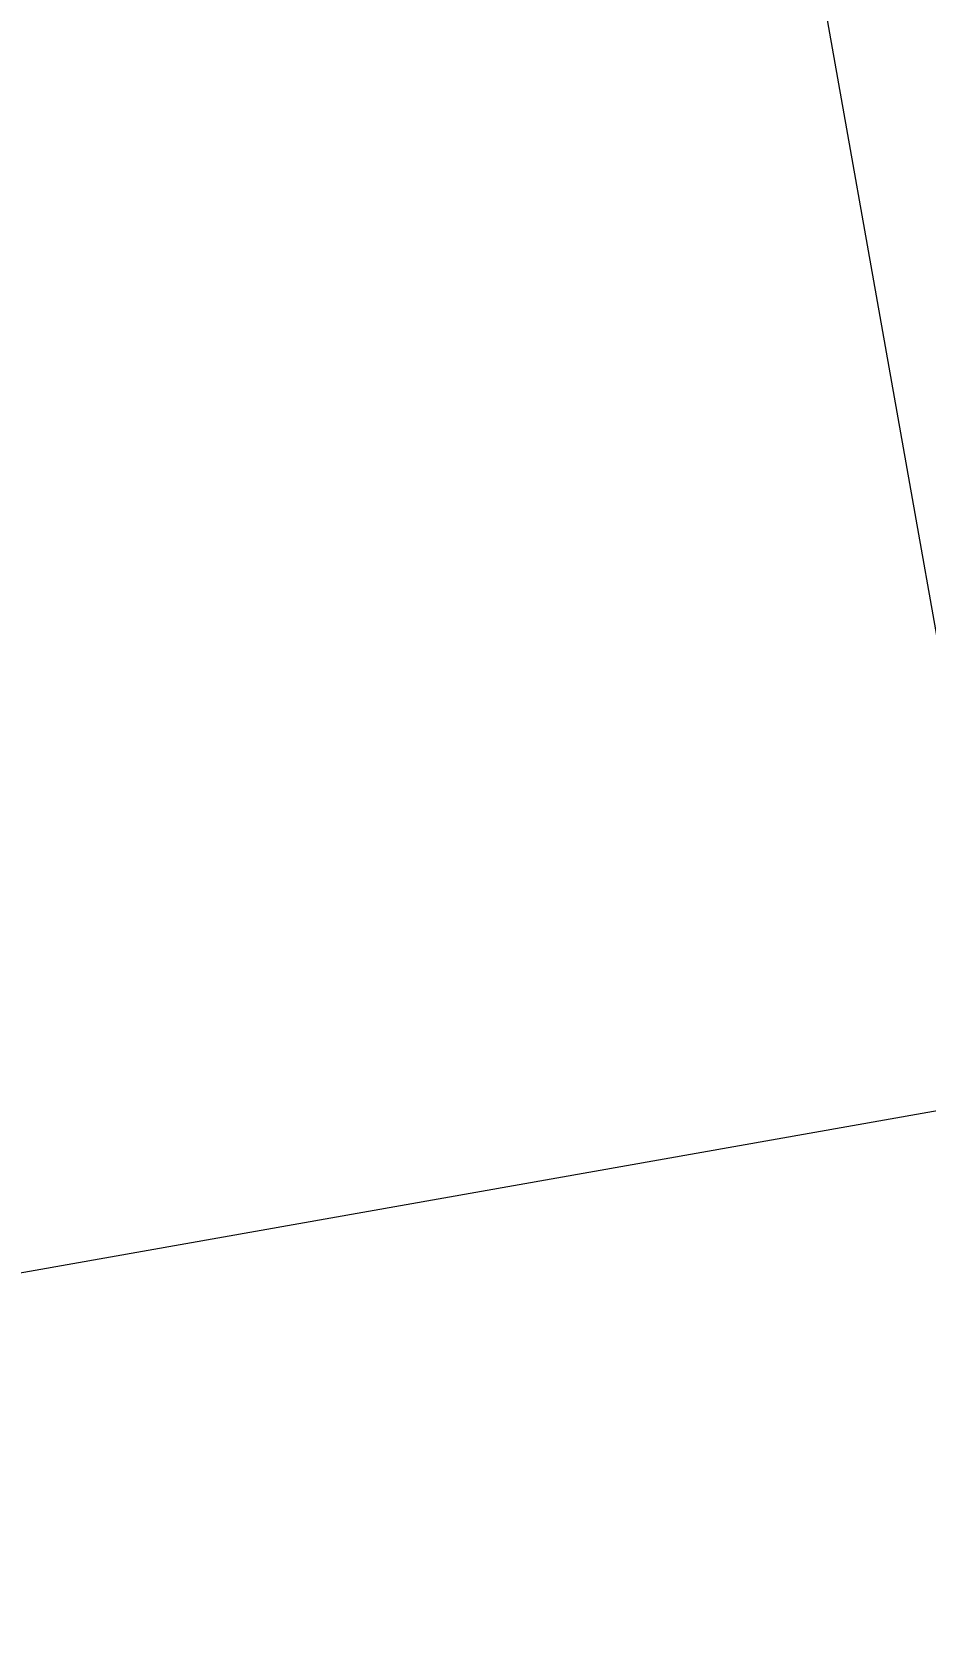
# Model space of a CAD drawing. Header units: millimetres. Extents: x -8428662 to 9409114, y 0 to 249028.
# Drawn here: x 73260.41 to 73264.51, y 106043.11 to 106050.43 of the extents above; entities that cross this region are included whole.
import ezdxf
from ezdxf import colors
from ezdxf.entities.mleader import LeaderData, LeaderLine
from ezdxf.math import Vec2, Vec3

# ---------------------------------------------------------------- set-up
doc = ezdxf.new("R2010")
doc.units = ezdxf.units.MM
doc.header["$MEASUREMENT"] = 0
doc.layers.get('0').update_dxf_attribs({"color": 250, "lineweight": 9})
for name, color, linetype, lineweight in [('АР_Отметки', 250, 'Continuous', 15), ('АР_Перегородки витражные', 152, 'Continuous', 13), ('АР_Размеры', 175, 'Continuous', 9), ('АР_Размеры дверей', 15, 'Continuous', 0), ('АР_Сущ Несущая стена', 216, 'Continuous', 30)]:
    doc.layers.add(name, color=color, linetype=linetype, lineweight=lineweight)
doc.styles.add('ISOCPEUR', font='isocpeur.ttf', dxfattribs={"width": 0.7})

# ---------------------------------------------------------------- blocks, each defined once
blk = doc.blocks.new('_DotSmall')
at = {"color": 0, "linetype": 'ByBlock', "const_width": 0.5}
blk.add_lwpolyline([(-0.0625, 0, 1), (0.0625, 0, 1)], format="xyb", close=True, dxfattribs=at)
blk = doc.blocks.new('стойка витр.')
at = {"lineweight": 0, "ltscale": 100, "transparency": 33554687}
blk.add_lwpolyline([(-3.9536, -35.6512), (88.6152, -0.5483), (89.1814, 0.7095), (67.1847, 58.7163), (65.9269, 59.2824), (-26.6419, 24.1795)], dxfattribs=at)
blk = doc.blocks.new('A$Cf7573d2c')
at = {"color": 5, "lineweight": 0, "ltscale": 100, "transparency": 33554687}
blk.add_lwpolyline([(63.6511, -69.9274), (44.6751, 27.238), (43.5309, 28.0084), (-17.3563, 16.1173), (-18.1266, 14.9731), (0.8494, -82.1923)], dxfattribs=at)
at = {"layer": 'АР_Перегородки витражные', "rotation": 80.28340479355269}
blk.add_blockref('стойка витр.', (29.1786, -60.0134), dxfattribs=at)
blk = doc.blocks.new('A$Cec9b444d')
at = {"color": 241, "ltscale": 100, "true_color": 0xf7abae, "rotation": 359}
blk.add_blockref('A$Cf7573d2c', (-2406.3429, -6569.6697), dxfattribs=at)

msp = doc.modelspace()

# ---------------------------------------------------------------- linework, layer by layer
at = {"layer": 'АР_Размеры', "color": 5, "lineweight": 0, "ltscale": 100, "transparency": 33554687}
msp.add_lwpolyline([(73323.9, 106073.9255), (73262.8146, 106063.0989), (73262.0245, 106061.9682), (73279.3018, 105964.4865)], dxfattribs=at)
msp.add_lwpolyline([(73323.9, 106073.9255), (73262.8146, 106063.0989), (73262.0245, 106061.9682), (73279.3018, 105964.4865)], dxfattribs=at)
msp.add_lwpolyline([(73323.9, 106073.9255), (73262.8146, 106063.0989), (73262.0245, 106061.9682), (73279.3018, 105964.4865)], dxfattribs=at)
msp.add_lwpolyline([(73323.9, 106073.9255), (73262.8146, 106063.0989), (73262.0245, 106061.9682), (73279.3018, 105964.4865)], dxfattribs=at)
msp.add_lwpolyline([(73323.9, 106073.9255), (73262.8146, 106063.0989), (73262.0245, 106061.9682), (73279.3018, 105964.4865)], dxfattribs=at)
msp.add_lwpolyline([(73323.9, 106073.9255), (73262.8146, 106063.0989), (73262.0245, 106061.9682), (73279.3018, 105964.4865)], dxfattribs=at)
msp.add_lwpolyline([(73323.9, 106073.9255), (73262.8146, 106063.0989), (73262.0245, 106061.9682), (73279.3018, 105964.4865)], dxfattribs=at)
msp.add_lwpolyline([(73323.9, 106073.9255), (73262.8146, 106063.0989), (73262.0245, 106061.9682), (73279.3018, 105964.4865)], dxfattribs=at)
msp.add_lwpolyline([(73323.9, 106073.9255), (73262.8146, 106063.0989), (73262.0245, 106061.9682), (73279.3018, 105964.4865)], dxfattribs=at)
msp.add_lwpolyline([(73323.9, 106073.9255), (73262.8146, 106063.0989), (73262.0245, 106061.9682), (73279.3018, 105964.4865)], dxfattribs=at)
msp.add_lwpolyline([(73323.9, 106073.9255), (73262.8146, 106063.0989), (73262.0245, 106061.9682), (73279.3018, 105964.4865)], dxfattribs=at)
msp.add_lwpolyline([(73323.9, 106073.9255), (73262.8146, 106063.0989), (73262.0245, 106061.9682), (73279.3018, 105964.4865)], dxfattribs=at)
msp.add_lwpolyline([(73323.9, 106073.9255), (73262.8146, 106063.0989), (73262.0245, 106061.9682), (73279.3018, 105964.4865)], dxfattribs=at)
msp.add_lwpolyline([(73323.9, 106073.9255), (73262.8146, 106063.0989), (73262.0245, 106061.9682), (73279.3018, 105964.4865)], dxfattribs=at)
msp.add_lwpolyline([(73323.9, 106073.9255), (73262.8146, 106063.0989), (73262.0245, 106061.9682), (73279.3018, 105964.4865)], dxfattribs=at)
msp.add_lwpolyline([(73323.9, 106073.9255), (73262.8146, 106063.0989), (73262.0245, 106061.9682), (73279.3018, 105964.4865)], dxfattribs=at)
msp.add_lwpolyline([(73323.9, 106073.9255), (73262.8146, 106063.0989), (73262.0245, 106061.9682), (73279.3018, 105964.4865)], dxfattribs=at)
msp.add_lwpolyline([(73323.9, 106073.9255), (73262.8146, 106063.0989), (73262.0245, 106061.9682), (73279.3018, 105964.4865)], dxfattribs=at)
msp.add_lwpolyline([(73323.9, 106073.9255), (73262.8146, 106063.0989), (73262.0245, 106061.9682), (73279.3018, 105964.4865)], dxfattribs=at)
msp.add_lwpolyline([(73323.9, 106073.9255), (73262.8146, 106063.0989), (73262.0245, 106061.9682), (73279.3018, 105964.4865)], dxfattribs=at)
msp.add_lwpolyline([(73323.9, 106073.9255), (73262.8146, 106063.0989), (73262.0245, 106061.9682), (73279.3018, 105964.4865)], dxfattribs=at)
msp.add_lwpolyline([(73323.9, 106073.9255), (73262.8146, 106063.0989), (73262.0245, 106061.9682), (73279.3018, 105964.4865)], dxfattribs=at)
msp.add_lwpolyline([(73323.9, 106073.9255), (73262.8146, 106063.0989), (73262.0245, 106061.9682), (73279.3018, 105964.4865)], dxfattribs=at)
msp.add_lwpolyline([(73323.9, 106073.9255), (73262.8146, 106063.0989), (73262.0245, 106061.9682), (73279.3018, 105964.4865)], dxfattribs=at)
msp.add_lwpolyline([(73323.9, 106073.9255), (73262.8146, 106063.0989), (73262.0245, 106061.9682), (73279.3018, 105964.4865)], dxfattribs=at)
msp.add_lwpolyline([(73323.9, 106073.9255), (73262.8146, 106063.0989), (73262.0245, 106061.9682), (73279.3018, 105964.4865)], dxfattribs=at)
msp.add_lwpolyline([(73323.9, 106073.9255), (73262.8146, 106063.0989), (73262.0245, 106061.9682), (73279.3018, 105964.4865)], dxfattribs=at)
msp.add_lwpolyline([(73323.9, 106073.9255), (73262.8146, 106063.0989), (73262.0245, 106061.9682), (73279.3018, 105964.4865)], dxfattribs=at)
msp.add_lwpolyline([(73323.9, 106073.9255), (73262.8146, 106063.0989), (73262.0245, 106061.9682), (73279.3018, 105964.4865)], dxfattribs=at)
msp.add_lwpolyline([(73323.9, 106073.9255), (73262.8146, 106063.0989), (73262.0245, 106061.9682), (73279.3018, 105964.4865)], dxfattribs=at)
msp.add_lwpolyline([(73323.9, 106073.9255), (73262.8146, 106063.0989), (73262.0245, 106061.9682), (73279.3018, 105964.4865)], dxfattribs=at)
msp.add_lwpolyline([(73323.9, 106073.9255), (73262.8146, 106063.0989), (73262.0245, 106061.9682), (73279.3018, 105964.4865)], dxfattribs=at)
msp.add_lwpolyline([(73323.9, 106073.9255), (73262.8146, 106063.0989), (73262.0245, 106061.9682), (73279.3018, 105964.4865)], dxfattribs=at)
msp.add_lwpolyline([(73323.9, 106073.9255), (73262.8146, 106063.0989), (73262.0245, 106061.9682), (73279.3018, 105964.4865)], dxfattribs=at)
msp.add_lwpolyline([(73323.9, 106073.9255), (73262.8146, 106063.0989), (73262.0245, 106061.9682), (73279.3018, 105964.4865)], dxfattribs=at)
msp.add_lwpolyline([(73323.9, 106073.9255), (73262.8146, 106063.0989), (73262.0245, 106061.9682), (73279.3018, 105964.4865)], dxfattribs=at)
msp.add_lwpolyline([(73323.9, 106073.9255), (73262.8146, 106063.0989), (73262.0245, 106061.9682), (73279.3018, 105964.4865)], dxfattribs=at)
msp.add_lwpolyline([(73323.9, 106073.9255), (73262.8146, 106063.0989), (73262.0245, 106061.9682), (73279.3018, 105964.4865)], dxfattribs=at)
msp.add_lwpolyline([(73323.9, 106073.9255), (73262.8146, 106063.0989), (73262.0245, 106061.9682), (73279.3018, 105964.4865)], dxfattribs=at)
msp.add_lwpolyline([(73323.9, 106073.9255), (73262.8146, 106063.0989), (73262.0245, 106061.9682), (73279.3018, 105964.4865)], dxfattribs=at)
msp.add_lwpolyline([(73323.9, 106073.9255), (73262.8146, 106063.0989), (73262.0245, 106061.9682), (73279.3018, 105964.4865)], dxfattribs=at)
msp.add_lwpolyline([(73323.9, 106073.9255), (73262.8146, 106063.0989), (73262.0245, 106061.9682), (73279.3018, 105964.4865)], dxfattribs=at)
msp.add_lwpolyline([(73323.9, 106073.9255), (73262.8146, 106063.0989), (73262.0245, 106061.9682), (73279.3018, 105964.4865)], dxfattribs=at)
msp.add_lwpolyline([(73323.9, 106073.9255), (73262.8146, 106063.0989), (73262.0245, 106061.9682), (73279.3018, 105964.4865)], dxfattribs=at)
msp.add_lwpolyline([(73323.9, 106073.9255), (73262.8146, 106063.0989), (73262.0245, 106061.9682), (73279.3018, 105964.4865)], dxfattribs=at)
msp.add_lwpolyline([(73323.9, 106073.9255), (73262.8146, 106063.0989), (73262.0245, 106061.9682), (73279.3018, 105964.4865)], dxfattribs=at)
msp.add_lwpolyline([(73323.9, 106073.9255), (73262.8146, 106063.0989), (73262.0245, 106061.9682), (73279.3018, 105964.4865)], dxfattribs=at)
msp.add_lwpolyline([(73323.9, 106073.9255), (73262.8146, 106063.0989), (73262.0245, 106061.9682), (73279.3018, 105964.4865)], dxfattribs=at)
msp.add_lwpolyline([(73323.9, 106073.9255), (73262.8146, 106063.0989), (73262.0245, 106061.9682), (73279.3018, 105964.4865)], dxfattribs=at)
msp.add_lwpolyline([(73323.9, 106073.9255), (73262.8146, 106063.0989), (73262.0245, 106061.9682), (73279.3018, 105964.4865)], dxfattribs=at)
msp.add_lwpolyline([(73323.9, 106073.9255), (73262.8146, 106063.0989), (73262.0245, 106061.9682), (73279.3018, 105964.4865)], dxfattribs=at)
msp.add_lwpolyline([(73323.9, 106073.9255), (73262.8146, 106063.0989), (73262.0245, 106061.9682), (73279.3018, 105964.4865)], dxfattribs=at)
msp.add_lwpolyline([(73323.9, 106073.9255), (73262.8146, 106063.0989), (73262.0245, 106061.9682), (73279.3018, 105964.4865)], dxfattribs=at)
msp.add_lwpolyline([(73323.9, 106073.9255), (73262.8146, 106063.0989), (73262.0245, 106061.9682), (73279.3018, 105964.4865)], dxfattribs=at)
msp.add_lwpolyline([(73323.9, 106073.9255), (73262.8146, 106063.0989), (73262.0245, 106061.9682), (73279.3018, 105964.4865)], dxfattribs=at)
msp.add_lwpolyline([(73323.9, 106073.9255), (73262.8146, 106063.0989), (73262.0245, 106061.9682), (73279.3018, 105964.4865)], dxfattribs=at)
msp.add_lwpolyline([(73323.9, 106073.9255), (73262.8146, 106063.0989), (73262.0245, 106061.9682), (73279.3018, 105964.4865)], dxfattribs=at)
msp.add_lwpolyline([(73323.9, 106073.9255), (73262.8146, 106063.0989), (73262.0245, 106061.9682), (73279.3018, 105964.4865)], dxfattribs=at)
msp.add_lwpolyline([(73323.9, 106073.9255), (73262.8146, 106063.0989), (73262.0245, 106061.9682), (73279.3018, 105964.4865)], dxfattribs=at)
msp.add_lwpolyline([(73323.9, 106073.9255), (73262.8146, 106063.0989), (73262.0245, 106061.9682), (73279.3018, 105964.4865)], dxfattribs=at)
msp.add_lwpolyline([(73323.9, 106073.9255), (73262.8146, 106063.0989), (73262.0245, 106061.9682), (73279.3018, 105964.4865)], dxfattribs=at)
msp.add_lwpolyline([(73323.9, 106073.9255), (73262.8146, 106063.0989), (73262.0245, 106061.9682), (73279.3018, 105964.4865)], dxfattribs=at)
msp.add_lwpolyline([(73323.9, 106073.9255), (73262.8146, 106063.0989), (73262.0245, 106061.9682), (73279.3018, 105964.4865)], dxfattribs=at)
msp.add_lwpolyline([(73323.9, 106073.9255), (73262.8146, 106063.0989), (73262.0245, 106061.9682), (73279.3018, 105964.4865)], dxfattribs=at)
msp.add_lwpolyline([(73323.9, 106073.9255), (73262.8146, 106063.0989), (73262.0245, 106061.9682), (73279.3018, 105964.4865)], dxfattribs=at)
msp.add_lwpolyline([(73323.9, 106073.9255), (73262.8146, 106063.0989), (73262.0245, 106061.9682), (73279.3018, 105964.4865)], dxfattribs=at)
msp.add_lwpolyline([(73323.9, 106073.9255), (73262.8146, 106063.0989), (73262.0245, 106061.9682), (73279.3018, 105964.4865)], dxfattribs=at)
msp.add_lwpolyline([(73323.9, 106073.9255), (73262.8146, 106063.0989), (73262.0245, 106061.9682), (73279.3018, 105964.4865)], dxfattribs=at)
msp.add_lwpolyline([(73323.9, 106073.9255), (73262.8146, 106063.0989), (73262.0245, 106061.9682), (73279.3018, 105964.4865)], dxfattribs=at)
msp.add_lwpolyline([(73323.9, 106073.9255), (73262.8146, 106063.0989), (73262.0245, 106061.9682), (73279.3018, 105964.4865)], dxfattribs=at)
msp.add_lwpolyline([(73323.9, 106073.9255), (73262.8146, 106063.0989), (73262.0245, 106061.9682), (73279.3018, 105964.4865)], dxfattribs=at)
msp.add_lwpolyline([(73323.9, 106073.9255), (73262.8146, 106063.0989), (73262.0245, 106061.9682), (73279.3018, 105964.4865)], dxfattribs=at)
msp.add_lwpolyline([(73323.9, 106073.9255), (73262.8146, 106063.0989), (73262.0245, 106061.9682), (73279.3018, 105964.4865)], dxfattribs=at)
msp.add_lwpolyline([(73323.9, 106073.9255), (73262.8146, 106063.0989), (73262.0245, 106061.9682), (73279.3018, 105964.4865)], dxfattribs=at)
msp.add_lwpolyline([(73323.9, 106073.9255), (73262.8146, 106063.0989), (73262.0245, 106061.9682), (73279.3018, 105964.4865)], dxfattribs=at)
msp.add_lwpolyline([(73323.9, 106073.9255), (73262.8146, 106063.0989), (73262.0245, 106061.9682), (73279.3018, 105964.4865)], dxfattribs=at)
msp.add_lwpolyline([(73323.9, 106073.9255), (73262.8146, 106063.0989), (73262.0245, 106061.9682), (73279.3018, 105964.4865)], dxfattribs=at)
msp.add_lwpolyline([(73323.9, 106073.9255), (73262.8146, 106063.0989), (73262.0245, 106061.9682), (73279.3018, 105964.4865)], dxfattribs=at)
msp.add_lwpolyline([(73323.9, 106073.9255), (73262.8146, 106063.0989), (73262.0245, 106061.9682), (73279.3018, 105964.4865)], dxfattribs=at)
msp.add_lwpolyline([(73323.9, 106073.9255), (73262.8146, 106063.0989), (73262.0245, 106061.9682), (73279.3018, 105964.4865)], dxfattribs=at)
msp.add_lwpolyline([(73323.9, 106073.9255), (73262.8146, 106063.0989), (73262.0245, 106061.9682), (73279.3018, 105964.4865)], dxfattribs=at)
msp.add_lwpolyline([(73323.9, 106073.9255), (73262.8146, 106063.0989), (73262.0245, 106061.9682), (73279.3018, 105964.4865)], dxfattribs=at)
msp.add_lwpolyline([(73323.9, 106073.9255), (73262.8146, 106063.0989), (73262.0245, 106061.9682), (73279.3018, 105964.4865)], dxfattribs=at)
msp.add_lwpolyline([(73323.9, 106073.9255), (73262.8146, 106063.0989), (73262.0245, 106061.9682), (73279.3018, 105964.4865)], dxfattribs=at)
msp.add_lwpolyline([(73323.9, 106073.9255), (73262.8146, 106063.0989), (73262.0245, 106061.9682), (73279.3018, 105964.4865)], dxfattribs=at)
msp.add_lwpolyline([(73323.9, 106073.9255), (73262.8146, 106063.0989), (73262.0245, 106061.9682), (73279.3018, 105964.4865)], dxfattribs=at)
msp.add_lwpolyline([(73323.9, 106073.9255), (73262.8146, 106063.0989), (73262.0245, 106061.9682), (73279.3018, 105964.4865)], dxfattribs=at)
msp.add_lwpolyline([(73323.9, 106073.9255), (73262.8146, 106063.0989), (73262.0245, 106061.9682), (73279.3018, 105964.4865)], dxfattribs=at)
msp.add_lwpolyline([(73323.9, 106073.9255), (73262.8146, 106063.0989), (73262.0245, 106061.9682), (73279.3018, 105964.4865)], dxfattribs=at)
msp.add_lwpolyline([(73323.9, 106073.9255), (73262.8146, 106063.0989), (73262.0245, 106061.9682), (73279.3018, 105964.4865)], dxfattribs=at)
msp.add_lwpolyline([(73323.9, 106073.9255), (73262.8146, 106063.0989), (73262.0245, 106061.9682), (73279.3018, 105964.4865)], dxfattribs=at)
msp.add_lwpolyline([(73323.9, 106073.9255), (73262.8146, 106063.0989), (73262.0245, 106061.9682), (73279.3018, 105964.4865)], dxfattribs=at)
msp.add_lwpolyline([(73323.9, 106073.9255), (73262.8146, 106063.0989), (73262.0245, 106061.9682), (73279.3018, 105964.4865)], dxfattribs=at)
msp.add_lwpolyline([(73323.9, 106073.9255), (73262.8146, 106063.0989), (73262.0245, 106061.9682), (73279.3018, 105964.4865)], dxfattribs=at)
msp.add_lwpolyline([(73323.9, 106073.9255), (73262.8146, 106063.0989), (73262.0245, 106061.9682), (73279.3018, 105964.4865)], dxfattribs=at)
msp.add_lwpolyline([(73323.9, 106073.9255), (73262.8146, 106063.0989), (73262.0245, 106061.9682), (73279.3018, 105964.4865)], dxfattribs=at)
msp.add_lwpolyline([(73323.9, 106073.9255), (73262.8146, 106063.0989), (73262.0245, 106061.9682), (73279.3018, 105964.4865)], dxfattribs=at)
msp.add_lwpolyline([(73323.9, 106073.9255), (73262.8146, 106063.0989), (73262.0245, 106061.9682), (73279.3018, 105964.4865)], dxfattribs=at)
msp.add_lwpolyline([(73323.9, 106073.9255), (73262.8146, 106063.0989), (73262.0245, 106061.9682), (73279.3018, 105964.4865)], dxfattribs=at)
msp.add_lwpolyline([(73323.9, 106073.9255), (73262.8146, 106063.0989), (73262.0245, 106061.9682), (73279.3018, 105964.4865)], dxfattribs=at)
msp.add_lwpolyline([(73323.9, 106073.9255), (73262.8146, 106063.0989), (73262.0245, 106061.9682), (73279.3018, 105964.4865)], dxfattribs=at)
msp.add_lwpolyline([(73323.9, 106073.9255), (73262.8146, 106063.0989), (73262.0245, 106061.9682), (73279.3018, 105964.4865)], dxfattribs=at)
msp.add_lwpolyline([(73323.9, 106073.9255), (73262.8146, 106063.0989), (73262.0245, 106061.9682), (73279.3018, 105964.4865)], dxfattribs=at)
msp.add_lwpolyline([(73323.9, 106073.9255), (73262.8146, 106063.0989), (73262.0245, 106061.9682), (73279.3018, 105964.4865)], dxfattribs=at)
msp.add_lwpolyline([(73323.9, 106073.9255), (73262.8146, 106063.0989), (73262.0245, 106061.9682), (73279.3018, 105964.4865)], dxfattribs=at)
msp.add_lwpolyline([(73323.9, 106073.9255), (73262.8146, 106063.0989), (73262.0245, 106061.9682), (73279.3018, 105964.4865)], dxfattribs=at)
msp.add_lwpolyline([(73323.9, 106073.9255), (73262.8146, 106063.0989), (73262.0245, 106061.9682), (73279.3018, 105964.4865)], dxfattribs=at)
msp.add_lwpolyline([(73323.9, 106073.9255), (73262.8146, 106063.0989), (73262.0245, 106061.9682), (73279.3018, 105964.4865)], dxfattribs=at)
msp.add_lwpolyline([(73323.9, 106073.9255), (73262.8146, 106063.0989), (73262.0245, 106061.9682), (73279.3018, 105964.4865)], dxfattribs=at)
msp.add_lwpolyline([(73323.9, 106073.9255), (73262.8146, 106063.0989), (73262.0245, 106061.9682), (73279.3018, 105964.4865)], dxfattribs=at)
msp.add_lwpolyline([(73323.9, 106073.9255), (73262.8146, 106063.0989), (73262.0245, 106061.9682), (73279.3018, 105964.4865)], dxfattribs=at)
msp.add_lwpolyline([(73323.9, 106073.9255), (73262.8146, 106063.0989), (73262.0245, 106061.9682), (73279.3018, 105964.4865)], dxfattribs=at)
msp.add_lwpolyline([(73323.9, 106073.9255), (73262.8146, 106063.0989), (73262.0245, 106061.9682), (73279.3018, 105964.4865)], dxfattribs=at)
msp.add_lwpolyline([(73323.9, 106073.9255), (73262.8146, 106063.0989), (73262.0245, 106061.9682), (73279.3018, 105964.4865)], dxfattribs=at)
msp.add_lwpolyline([(73323.9, 106073.9255), (73262.8146, 106063.0989), (73262.0245, 106061.9682), (73279.3018, 105964.4865)], dxfattribs=at)
msp.add_lwpolyline([(73323.9, 106073.9255), (73262.8146, 106063.0989), (73262.0245, 106061.9682), (73279.3018, 105964.4865)], dxfattribs=at)
msp.add_lwpolyline([(73323.9, 106073.9255), (73262.8146, 106063.0989), (73262.0245, 106061.9682), (73279.3018, 105964.4865)], dxfattribs=at)
msp.add_lwpolyline([(73323.9, 106073.9255), (73262.8146, 106063.0989), (73262.0245, 106061.9682), (73279.3018, 105964.4865)], dxfattribs=at)
msp.add_lwpolyline([(73323.9, 106073.9255), (73262.8146, 106063.0989), (73262.0245, 106061.9682), (73279.3018, 105964.4865)], dxfattribs=at)
msp.add_lwpolyline([(73323.9, 106073.9255), (73262.8146, 106063.0989), (73262.0245, 106061.9682), (73279.3018, 105964.4865)], dxfattribs=at)
msp.add_lwpolyline([(73323.9, 106073.9255), (73262.8146, 106063.0989), (73262.0245, 106061.9682), (73279.3018, 105964.4865)], dxfattribs=at)
msp.add_lwpolyline([(73323.9, 106073.9255), (73262.8146, 106063.0989), (73262.0245, 106061.9682), (73279.3018, 105964.4865)], dxfattribs=at)
msp.add_lwpolyline([(73323.9, 106073.9255), (73262.8146, 106063.0989), (73262.0245, 106061.9682), (73279.3018, 105964.4865)], dxfattribs=at)
msp.add_lwpolyline([(73323.9, 106073.9255), (73262.8146, 106063.0989), (73262.0245, 106061.9682), (73279.3018, 105964.4865)], dxfattribs=at)
msp.add_lwpolyline([(73323.9, 106073.9255), (73262.8146, 106063.0989), (73262.0245, 106061.9682), (73279.3018, 105964.4865)], dxfattribs=at)
msp.add_lwpolyline([(73323.9, 106073.9255), (73262.8146, 106063.0989), (73262.0245, 106061.9682), (73279.3018, 105964.4865)], dxfattribs=at)
msp.add_lwpolyline([(73323.9, 106073.9255), (73262.8146, 106063.0989), (73262.0245, 106061.9682), (73279.3018, 105964.4865)], dxfattribs=at)
msp.add_lwpolyline([(73323.9, 106073.9255), (73262.8146, 106063.0989), (73262.0245, 106061.9682), (73279.3018, 105964.4865)], dxfattribs=at)
msp.add_lwpolyline([(73323.9, 106073.9255), (73262.8146, 106063.0989), (73262.0245, 106061.9682), (73279.3018, 105964.4865)], dxfattribs=at)
msp.add_lwpolyline([(73323.9, 106073.9255), (73262.8146, 106063.0989), (73262.0245, 106061.9682), (73279.3018, 105964.4865)], dxfattribs=at)
msp.add_lwpolyline([(73323.9, 106073.9255), (73262.8146, 106063.0989), (73262.0245, 106061.9682), (73279.3018, 105964.4865)], dxfattribs=at)
msp.add_lwpolyline([(73323.9, 106073.9255), (73262.8146, 106063.0989), (73262.0245, 106061.9682), (73279.3018, 105964.4865)], dxfattribs=at)
msp.add_lwpolyline([(73323.9, 106073.9255), (73262.8146, 106063.0989), (73262.0245, 106061.9682), (73279.3018, 105964.4865)], dxfattribs=at)
msp.add_lwpolyline([(73323.9, 106073.9255), (73262.8146, 106063.0989), (73262.0245, 106061.9682), (73279.3018, 105964.4865)], dxfattribs=at)
msp.add_lwpolyline([(73323.9, 106073.9255), (73262.8146, 106063.0989), (73262.0245, 106061.9682), (73279.3018, 105964.4865)], dxfattribs=at)
msp.add_lwpolyline([(73323.9, 106073.9255), (73262.8146, 106063.0989), (73262.0245, 106061.9682), (73279.3018, 105964.4865)], dxfattribs=at)
msp.add_lwpolyline([(73323.9, 106073.9255), (73262.8146, 106063.0989), (73262.0245, 106061.9682), (73279.3018, 105964.4865)], dxfattribs=at)
msp.add_lwpolyline([(73323.9, 106073.9255), (73262.8146, 106063.0989), (73262.0245, 106061.9682), (73279.3018, 105964.4865)], dxfattribs=at)
msp.add_lwpolyline([(73323.9, 106073.9255), (73262.8146, 106063.0989), (73262.0245, 106061.9682), (73279.3018, 105964.4865)], dxfattribs=at)
msp.add_lwpolyline([(73323.9, 106073.9255), (73262.8146, 106063.0989), (73262.0245, 106061.9682), (73279.3018, 105964.4865)], dxfattribs=at)
msp.add_lwpolyline([(73323.9, 106073.9255), (73262.8146, 106063.0989), (73262.0245, 106061.9682), (73279.3018, 105964.4865)], dxfattribs=at)
msp.add_lwpolyline([(73323.9, 106073.9255), (73262.8146, 106063.0989), (73262.0245, 106061.9682), (73279.3018, 105964.4865)], dxfattribs=at)
msp.add_lwpolyline([(73323.9, 106073.9255), (73262.8146, 106063.0989), (73262.0245, 106061.9682), (73279.3018, 105964.4865)], dxfattribs=at)
msp.add_lwpolyline([(73323.9, 106073.9255), (73262.8146, 106063.0989), (73262.0245, 106061.9682), (73279.3018, 105964.4865)], dxfattribs=at)
msp.add_lwpolyline([(73323.9, 106073.9255), (73262.8146, 106063.0989), (73262.0245, 106061.9682), (73279.3018, 105964.4865)], dxfattribs=at)
msp.add_lwpolyline([(73323.9, 106073.9255), (73262.8146, 106063.0989), (73262.0245, 106061.9682), (73279.3018, 105964.4865)], dxfattribs=at)
msp.add_lwpolyline([(73323.9, 106073.9255), (73262.8146, 106063.0989), (73262.0245, 106061.9682), (73279.3018, 105964.4865)], dxfattribs=at)
msp.add_lwpolyline([(73323.9, 106073.9255), (73262.8146, 106063.0989), (73262.0245, 106061.9682), (73279.3018, 105964.4865)], dxfattribs=at)
msp.add_lwpolyline([(73323.9, 106073.9255), (73262.8146, 106063.0989), (73262.0245, 106061.9682), (73279.3018, 105964.4865)], dxfattribs=at)
msp.add_lwpolyline([(73323.9, 106073.9255), (73262.8146, 106063.0989), (73262.0245, 106061.9682), (73279.3018, 105964.4865)], dxfattribs=at)
msp.add_lwpolyline([(73323.9, 106073.9255), (73262.8146, 106063.0989), (73262.0245, 106061.9682), (73279.3018, 105964.4865)], dxfattribs=at)
msp.add_lwpolyline([(73323.9, 106073.9255), (73262.8146, 106063.0989), (73262.0245, 106061.9682), (73279.3018, 105964.4865)], dxfattribs=at)
msp.add_lwpolyline([(73323.9, 106073.9255), (73262.8146, 106063.0989), (73262.0245, 106061.9682), (73279.3018, 105964.4865)], dxfattribs=at)
msp.add_lwpolyline([(73323.9, 106073.9255), (73262.8146, 106063.0989), (73262.0245, 106061.9682), (73279.3018, 105964.4865)], dxfattribs=at)
msp.add_lwpolyline([(73323.9, 106073.9255), (73262.8146, 106063.0989), (73262.0245, 106061.9682), (73279.3018, 105964.4865)], dxfattribs=at)
msp.add_lwpolyline([(73323.9, 106073.9255), (73262.8146, 106063.0989), (73262.0245, 106061.9682), (73279.3018, 105964.4865)], dxfattribs=at)
msp.add_lwpolyline([(73323.9, 106073.9255), (73262.8146, 106063.0989), (73262.0245, 106061.9682), (73279.3018, 105964.4865)], dxfattribs=at)
msp.add_lwpolyline([(73323.9, 106073.9255), (73262.8146, 106063.0989), (73262.0245, 106061.9682), (73279.3018, 105964.4865)], dxfattribs=at)
msp.add_lwpolyline([(73323.9, 106073.9255), (73262.8146, 106063.0989), (73262.0245, 106061.9682), (73279.3018, 105964.4865)], dxfattribs=at)
msp.add_lwpolyline([(73323.9, 106073.9255), (73262.8146, 106063.0989), (73262.0245, 106061.9682), (73279.3018, 105964.4865)], dxfattribs=at)
msp.add_lwpolyline([(73323.9, 106073.9255), (73262.8146, 106063.0989), (73262.0245, 106061.9682), (73279.3018, 105964.4865)], dxfattribs=at)
msp.add_lwpolyline([(73323.9, 106073.9255), (73262.8146, 106063.0989), (73262.0245, 106061.9682), (73279.3018, 105964.4865)], dxfattribs=at)
msp.add_lwpolyline([(73323.9, 106073.9255), (73262.8146, 106063.0989), (73262.0245, 106061.9682), (73279.3018, 105964.4865)], dxfattribs=at)
msp.add_lwpolyline([(73323.9, 106073.9255), (73262.8146, 106063.0989), (73262.0245, 106061.9682), (73279.3018, 105964.4865)], dxfattribs=at)
msp.add_lwpolyline([(73323.9, 106073.9255), (73262.8146, 106063.0989), (73262.0245, 106061.9682), (73279.3018, 105964.4865)], dxfattribs=at)
msp.add_lwpolyline([(73323.9, 106073.9255), (73262.8146, 106063.0989), (73262.0245, 106061.9682), (73279.3018, 105964.4865)], dxfattribs=at)
msp.add_lwpolyline([(73323.9, 106073.9255), (73262.8146, 106063.0989), (73262.0245, 106061.9682), (73279.3018, 105964.4865)], dxfattribs=at)
msp.add_lwpolyline([(73323.9, 106073.9255), (73262.8146, 106063.0989), (73262.0245, 106061.9682), (73279.3018, 105964.4865)], dxfattribs=at)
msp.add_lwpolyline([(73323.9, 106073.9255), (73262.8146, 106063.0989), (73262.0245, 106061.9682), (73279.3018, 105964.4865)], dxfattribs=at)
msp.add_lwpolyline([(73323.9, 106073.9255), (73262.8146, 106063.0989), (73262.0245, 106061.9682), (73279.3018, 105964.4865)], dxfattribs=at)
msp.add_lwpolyline([(73323.9, 106073.9255), (73262.8146, 106063.0989), (73262.0245, 106061.9682), (73279.3018, 105964.4865)], dxfattribs=at)
at = {"layer": 'АР_Сущ Несущая стена', "lineweight": 18, "ltscale": 100}
msp.add_arc((72770.1761, 115484.9159), 9778.6546, 272.59254797, 356.63539137, dxfattribs=at)

# ---------------------------------------------------------------- block references
at = {"layer": 'АР_Размеры дверей', "ltscale": 100}
msp.add_blockref('A$Cec9b444d', (75635.8984, 112589.4983), dxfattribs=at)

# ---------------------------------------------------------------- leaders
at = {"layer": 'АР_Отметки'}
ml = msp.add_multileader_mtext('Standard', dxfattribs=at)
ml.set_content('Л.4', color=256, style='ISOCPEUR')
ml.set_leader_properties(color=256, linetype='Continuous', lineweight=-1)
ml.set_arrow_properties(name='DOTSMALL')
ml.build(insert=Vec2(0, 0))
ml.multileader.update_dxf_attribs({"has_text_frame": 1, "text_left_attachment_type": 4, "text_right_attachment_type": 4, "dogleg_length": 100, "arrow_head_size": 180})
ctx = ml.context
ctx.base_point, ctx.char_height, ctx.arrow_head_size, ctx.landing_gap_size, ctx.plane_origin = Vec3(480662.693, 131880.9603), 250, 180, 50, Vec3(508783.1405, 119723.3009)
ctx.left_attachment, ctx.right_attachment = 4, 4
notes = []
notes.append((ctx, [(0, (0, 0, 0), (0, 0), (1, 0), 1, [])]))
ctx.mtext.insert, ctx.mtext.width, ctx.mtext.line_spacing_style, ctx.mtext.flow_direction = Vec3(480712.693, 132214.2937), 852.697031, 2, 5
ml = msp.add_multileader_mtext('Standard', dxfattribs=at)
ml.set_content('Л.4', color=256, style='ISOCPEUR')
ml.set_leader_properties(color=256, linetype='Continuous', lineweight=-1)
ml.set_arrow_properties(name='DOTSMALL')
ml.build(insert=Vec2(0, 0))
ml.multileader.update_dxf_attribs({"has_text_frame": 1, "text_left_attachment_type": 4, "text_right_attachment_type": 4, "dogleg_length": 100, "arrow_head_size": 180})
ctx = ml.context
ctx.base_point, ctx.char_height, ctx.arrow_head_size, ctx.landing_gap_size, ctx.plane_origin = Vec3(82175.4982, 130136.1248), 250, 180, 50, Vec3(110295.9457, 117978.4653)
ctx.left_attachment, ctx.right_attachment = 4, 4
notes.append((ctx, [(0, (0, 0, 0), (0, 0), (1, 0), 1, [])]))
ctx.mtext.insert, ctx.mtext.width, ctx.mtext.line_spacing_style, ctx.mtext.flow_direction = Vec3(82225.4982, 130469.4581), 852.697031, 2, 5
ml = msp.add_multileader_mtext('Standard', dxfattribs=at)
ml.set_content('Л.4', color=256, style='ISOCPEUR')
ml.set_leader_properties(color=256, linetype='Continuous', lineweight=-1)
ml.set_arrow_properties(name='DOTSMALL')
ml.build(insert=Vec2(0, 0))
ml.multileader.update_dxf_attribs({"has_text_frame": 1, "text_left_attachment_type": 4, "text_right_attachment_type": 4, "dogleg_length": 100, "arrow_head_size": 180})
ctx = ml.context
ctx.base_point, ctx.char_height, ctx.arrow_head_size, ctx.landing_gap_size, ctx.plane_origin = Vec3(219850.3773, 129601.5848), 250, 180, 50, Vec3(247234.1017, 117978.4653)
ctx.left_attachment, ctx.right_attachment = 4, 4
notes.append((ctx, [(0, (0, 0, 0), (0, 0), (1, 0), 1, [])]))
ctx.mtext.insert, ctx.mtext.width, ctx.mtext.line_spacing_style, ctx.mtext.flow_direction = Vec3(219900.3773, 129934.9181), 852.697031, 2, 5
ml = msp.add_multileader_mtext('Standard', dxfattribs=at)
ml.set_content('+11,550', color=256, style='ISOCPEUR')
ml.set_leader_properties(color=256, linetype='Continuous', lineweight=-1)
ml.set_arrow_properties(name='DOTSMALL')
ml.build(insert=Vec2(0, 0))
ml.multileader.update_dxf_attribs({"has_text_frame": 1, "text_left_attachment_type": 4, "text_right_attachment_type": 4, "dogleg_length": 100, "arrow_head_size": 180})
ctx = ml.context
ctx.base_point, ctx.char_height, ctx.arrow_head_size, ctx.landing_gap_size, ctx.plane_origin = Vec3(219245.8889, 128951.1987), 250, 180, 50, Vec3(217084.6766, 128359.9532)
ctx.left_attachment, ctx.right_attachment = 4, 4
notes.append((ctx, [(0, (0, 0, 0), (0, 0), (1, 0), 1, [])]))
ctx.mtext.insert, ctx.mtext.width, ctx.mtext.line_spacing_style, ctx.mtext.flow_direction = Vec3(219295.8889, 129284.5321), 852.697031, 2, 5
ml = msp.add_multileader_mtext('Standard', dxfattribs=at)
ml.set_content('+11,550', color=256, style='ISOCPEUR')
ml.set_leader_properties(color=256, linetype='Continuous', lineweight=-1)
ml.set_arrow_properties(name='DOTSMALL')
ml.build(insert=Vec2(0, 0))
ml.multileader.update_dxf_attribs({"has_text_frame": 1, "text_left_attachment_type": 4, "text_right_attachment_type": 4, "dogleg_length": 100, "arrow_head_size": 180})
ctx = ml.context
ctx.base_point, ctx.char_height, ctx.arrow_head_size, ctx.landing_gap_size, ctx.plane_origin = Vec3(219245.8889, 128951.1987), 250, 180, 50, Vec3(217084.6766, 128359.9532)
ctx.left_attachment, ctx.right_attachment = 4, 4
notes.append((ctx, [(0, (0, 0, 0), (0, 0), (1, 0), 1, [])]))
ctx.mtext.insert, ctx.mtext.width, ctx.mtext.line_spacing_style, ctx.mtext.flow_direction = Vec3(219295.8889, 129284.5321), 852.697031, 2, 5
ml = msp.add_multileader_mtext('Standard', dxfattribs=at)
ml.set_content('+13,200', color=256, style='ISOCPEUR')
ml.set_leader_properties(color=256, linetype='Continuous', lineweight=-1)
ml.set_arrow_properties(name='DOTSMALL')
ml.build(insert=Vec2(0, 0))
ml.multileader.update_dxf_attribs({"has_text_frame": 1, "text_left_attachment_type": 4, "text_right_attachment_type": 4, "dogleg_length": 100, "arrow_head_size": 180})
ctx = ml.context
ctx.base_point, ctx.char_height, ctx.arrow_head_size, ctx.landing_gap_size, ctx.plane_origin = Vec3(224401.7393, 128884.7482), 250, 180, 50, Vec3(222084.6766, 129104.9532)
ctx.left_attachment, ctx.right_attachment = 4, 4
notes.append((ctx, [(0, (0, 0, 0), (0, 0), (1, 0), 1, [])]))
ctx.mtext.insert, ctx.mtext.width, ctx.mtext.line_spacing_style, ctx.mtext.flow_direction = Vec3(224451.7393, 129218.0815), 852.697031, 2, 5
ml = msp.add_multileader_mtext('Standard', dxfattribs=at)
ml.set_content('+8,400', color=256, style='ISOCPEUR')
ml.set_leader_properties(color=256, linetype='Continuous', lineweight=-1)
ml.set_arrow_properties(name='DOTSMALL')
ml.build(insert=Vec2(0, 0))
ml.multileader.update_dxf_attribs({"has_text_frame": 1, "text_left_attachment_type": 4, "text_right_attachment_type": 4, "dogleg_length": 100, "arrow_head_size": 180})
ctx = ml.context
ctx.base_point, ctx.char_height, ctx.arrow_head_size, ctx.landing_gap_size, ctx.plane_origin = Vec3(82494.6764, 128780.1186), 250, 180, 50, Vec3(83037.9576, 129583.0753)
ctx.left_attachment, ctx.right_attachment = 4, 4
notes.append((ctx, [(0, (0, 0, 0), (0, 0), (1, 0), 1, [])]))
ctx.mtext.insert, ctx.mtext.width, ctx.mtext.line_spacing_style, ctx.mtext.flow_direction = Vec3(82544.6764, 129113.4519), 852.697031, 2, 5
ml = msp.add_multileader_mtext('Standard', dxfattribs=at)
ml.set_content('+7,050', color=256, style='ISOCPEUR')
ml.set_leader_properties(color=256, linetype='Continuous', lineweight=-1)
ml.set_arrow_properties(name='DOTSMALL')
ml.build(insert=Vec2(0, 0))
ml.multileader.update_dxf_attribs({"has_text_frame": 1, "text_left_attachment_type": 4, "text_right_attachment_type": 4, "dogleg_length": 100, "arrow_head_size": 180})
ctx = ml.context
ctx.base_point, ctx.char_height, ctx.arrow_head_size, ctx.landing_gap_size, ctx.plane_origin = Vec3(87831.4959, 128735), 250, 180, 50, Vec3(87750.1025, 127467.4358)
ctx.left_attachment, ctx.right_attachment = 4, 4
notes.append((ctx, [(0, (0, 0, 0), (0, 0), (1, 0), 1, [])]))
ctx.mtext.insert, ctx.mtext.width, ctx.mtext.line_spacing_style, ctx.mtext.flow_direction = Vec3(87881.4959, 129068.3333), 852.697031, 2, 5
ml = msp.add_multileader_mtext('Standard', dxfattribs=at)
ml.set_content('+13,340', color=256, style='ISOCPEUR')
ml.set_leader_properties(color=256, linetype='Continuous', lineweight=-1)
ml.set_arrow_properties(name='DOTSMALL')
ml.build(insert=Vec2(0, 0))
ml.multileader.update_dxf_attribs({"has_text_frame": 1, "text_left_attachment_type": 4, "text_right_attachment_type": 4, "dogleg_length": 100, "arrow_head_size": 180})
ctx = ml.context
ctx.base_point, ctx.char_height, ctx.arrow_head_size, ctx.landing_gap_size, ctx.plane_origin = Vec3(224285.949, 127292.9429), 250, 180, 50, Vec3(222767.074, 127587.8283)
ctx.left_attachment, ctx.right_attachment = 4, 4
notes.append((ctx, [(0, (0, 0, 0), (0, 0), (1, 0), 1, [])]))
ctx.mtext.insert, ctx.mtext.width, ctx.mtext.line_spacing_style, ctx.mtext.flow_direction = Vec3(224335.949, 127626.2762), 852.697031, 2, 5
ml = msp.add_multileader_mtext('Standard', dxfattribs=at)
ml.set_content('+6,300', color=256, style='ISOCPEUR')
ml.set_leader_properties(color=256, linetype='Continuous', lineweight=-1)
ml.set_arrow_properties(name='DOTSMALL')
ml.build(insert=Vec2(0, 0))
ml.multileader.update_dxf_attribs({"has_text_frame": 1, "text_left_attachment_type": 4, "text_right_attachment_type": 4, "dogleg_length": 100, "arrow_head_size": 180})
ctx = ml.context
ctx.base_point, ctx.char_height, ctx.arrow_head_size, ctx.landing_gap_size, ctx.plane_origin = Vec3(114000.6129, 126617.8026), 250, 180, 50, Vec3(122344.4352, 124376.8899)
ctx.left_attachment, ctx.right_attachment = 4, 4
notes.append((ctx, [(0, (0, 0, 0), (0, 0), (1, 0), 1, [])]))
ctx.mtext.insert, ctx.mtext.width, ctx.mtext.line_spacing_style, ctx.mtext.flow_direction = Vec3(114050.6129, 126951.1359), 852.697031, 2, 5
ml = msp.add_multileader_mtext('Standard', dxfattribs=at)
ml.set_content('Л.5', color=256, style='ISOCPEUR')
ml.set_leader_properties(color=256, linetype='Continuous', lineweight=-1)
ml.set_arrow_properties(name='DOTSMALL')
ml.build(insert=Vec2(0, 0))
ml.multileader.update_dxf_attribs({"has_text_frame": 1, "text_left_attachment_type": 4, "text_right_attachment_type": 4, "dogleg_length": 100, "arrow_head_size": 180})
ctx = ml.context
ctx.base_point, ctx.char_height, ctx.arrow_head_size, ctx.landing_gap_size, ctx.plane_origin = Vec3(112098.3034, 126005.3773), 250, 180, 50, Vec3(137881.1695, 112284.7755)
ctx.left_attachment, ctx.right_attachment = 4, 4
notes.append((ctx, [(0, (0, 0, 0), (0, 0), (1, 0), 1, [])]))
ctx.mtext.insert, ctx.mtext.width, ctx.mtext.line_spacing_style, ctx.mtext.flow_direction = Vec3(112148.3034, 126338.7106), 852.697031, 2, 5
ml = msp.add_multileader_mtext('Standard', dxfattribs=at)
ml.set_content('+8,400', color=256, style='ISOCPEUR')
ml.set_leader_properties(color=256, linetype='Continuous', lineweight=-1)
ml.set_arrow_properties(name='DOTSMALL')
ml.build(insert=Vec2(0, 0))
ml.multileader.update_dxf_attribs({"has_text_frame": 1, "text_left_attachment_type": 4, "text_right_attachment_type": 4, "dogleg_length": 100, "arrow_head_size": 180})
ctx = ml.context
ctx.base_point, ctx.char_height, ctx.arrow_head_size, ctx.landing_gap_size, ctx.plane_origin = Vec3(113239.5798, 119007.659), 250, 180, 50, Vec3(117207.7653, 125886.4048)
ctx.left_attachment, ctx.right_attachment = 4, 4
notes.append((ctx, [(0, (0, 0, 0), (0, 0), (1, 0), 1, [])]))
ctx.mtext.insert, ctx.mtext.width, ctx.mtext.line_spacing_style, ctx.mtext.flow_direction = Vec3(113289.5798, 119340.9924), 852.697031, 2, 5
ml = msp.add_multileader_mtext('Standard', dxfattribs=at)
ml.set_content('+8,400', color=256, style='ISOCPEUR')
ml.set_leader_properties(color=256, linetype='Continuous', lineweight=-1)
ml.set_arrow_properties(name='DOTSMALL')
ml.build(insert=Vec2(0, 0))
ml.multileader.update_dxf_attribs({"has_text_frame": 1, "text_left_attachment_type": 4, "text_right_attachment_type": 4, "dogleg_length": 100, "arrow_head_size": 180})
ctx = ml.context
ctx.base_point, ctx.char_height, ctx.arrow_head_size, ctx.landing_gap_size, ctx.plane_origin = Vec3(85630.6041, 118954.6131), 250, 180, 50, Vec3(85857.8806, 118747.4473)
ctx.left_attachment, ctx.right_attachment = 4, 4
notes.append((ctx, [(0, (0, 0, 0), (0, 0), (1, 0), 1, [])]))
ctx.mtext.insert, ctx.mtext.width, ctx.mtext.line_spacing_style, ctx.mtext.flow_direction = Vec3(85680.6041, 119287.9464), 852.697031, 2, 5
for ctx, leaders in notes:
    for number, flags, end, landing, length, lines in leaders:
        leader = LeaderData()
        leader.index, (leader.has_last_leader_line, leader.has_dogleg_vector, leader.attachment_direction) = number, flags
        leader.last_leader_point, leader.dogleg_vector, leader.dogleg_length = Vec3(end), Vec3(landing), length
        for number, points, colour, breaks in lines:
            line = LeaderLine()
            line.index, line.vertices, line.color, line.breaks = number, Vec3.list(points), colors.encode_raw_color(colour), breaks
            leader.lines.append(line)
        ctx.leaders.append(leader)

doc.saveas('drawing.dxf')
